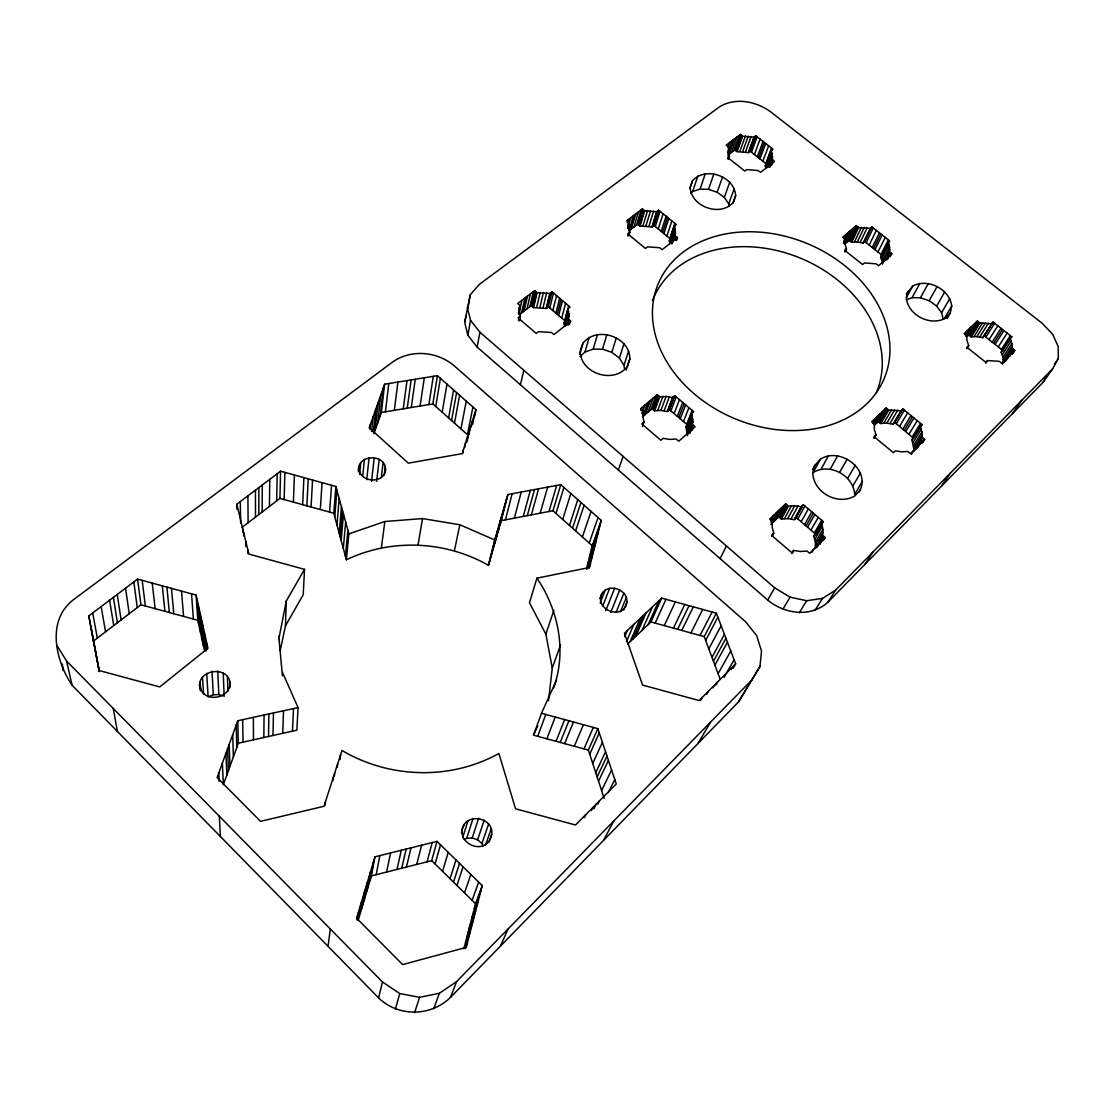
<?xml version="1.0" encoding="UTF-8"?>
<svg xmlns="http://www.w3.org/2000/svg" width="1114" height="1114" viewBox="0 0 1114 1114"><rect width="100%" height="100%" fill="white"/><g stroke="black" fill="none" stroke-linecap="round" stroke-linejoin="round"><path stroke-width="1.5" d="M200.395 690.61C192.987 667.982 233.954 663.693 229.79 687.756M258.81 514.557L258.88 487.556M262.138 512.022L262.291 484.98M263.837 737.538L264.06 715.007M269.421 506.452L269.769 479.34M1003.63 362.496L1012.236 348.501L1011.916 343.53L1010.078 338.461L1011.804 336.776L993.145 322.127L991.418 323.798L979.86 323.004L977.368 321.055L964.223 333.587L966.729 335.565L966.966 340.536L968.734 345.632L966.743 348.654M268.53 736.493L268.892 713.949M1003.241 362.189L1002.948 357.232L1001.152 352.219L1010.356 338.196M276.662 500.91L277.205 473.728M272.986 735.505L273.473 712.946M241.961 527.451L279.934 498.404L280.575 471.18L335.871 486.47L348.877 533.857L346.398 559.771C391.362 538.285 445.266 540.722 488.475 565.327L507.928 494.505L560.788 484.66L601.254 520.391L589.487 567.472L536.948 578.166L529.47 602.702L545.86 634.158L552.266 668.066L548.506 700.734M278.695 639.603L286.298 601.017L304.526 569.351L248.868 554.09L236.822 504.21L280.575 471.18M284.14 499.559L284.892 472.378M534.678 290.629L517.648 303.565L520.057 305.626L519.361 310.792L520.377 316.098L518.066 317.852L536.238 333.448L538.535 331.652L551.472 332.487L553.909 334.576L570.8 321.319L568.363 319.258L568.948 314.092L567.862 308.829L570.09 307.088L552.071 291.826L549.829 293.539L546.18 308.467L533.592 307.631L531.225 305.612L534.678 290.629L537.073 292.662L549.829 293.539M282.427 675.836L278.779 636.15M280.241 650.451L285.463 625.831L286.298 601.017M282.733 733.332L283.513 710.76M293.4 502.122L294.416 475.01M302.66 504.67L303.913 477.641M292.453 731.16L293.511 708.574M911.266 454.428L922.1 437.37L921.946 431.967L920.192 426.495L922.086 424.643L902.841 408.977L900.947 410.815L888.694 410.105L886.131 408.002L871.691 421.788L874.267 423.905L874.309 429.308L875.994 434.822L874.267 437.788M306.865 505.826L308.23 478.825M920.192 426.495L911.948 439.807L914.19 450.933M304.526 569.351L303.217 594.723L285.463 625.831M282.538 672.494L298.051 707.585L296.853 730.185L238.312 743.205L223.371 784.702L222.368 763.146M311.071 506.995L312.561 480.023M320.317 509.544L322.057 482.654M885.184 260.662C889 255.343 891.534 248.575 887.955 242.49L889.738 240.93L871.9 226.922L870.104 228.467L858.629 227.562L856.248 225.696L842.574 237.296L844.969 239.19L844.955 243.869L846.473 248.687L845.094 251.611M329.563 512.092L331.554 485.272M346.398 559.771L333.768 513.248L335.871 486.47M334.757 516.938L336.901 490.216M336.971 525.056L339.171 498.501M815.754 548.394L815.337 548.046C820.628 540.986 825.822 532.297 821.171 523.594L823.26 521.547L803.403 504.739L801.314 506.759L794.226 519.639L787.709 518.595L781.374 519.054L778.77 516.84L785.649 503.904L788.294 506.146L794.714 505.686L801.314 506.759M339.185 533.23L341.455 506.828M815.337 548.046L815.406 542.198L813.791 536.307L821.491 523.274M340.202 536.962L342.499 510.63M341.163 540.513L343.488 514.236M343.293 548.325L345.674 522.201M345.424 556.178L347.874 530.208M325.121 805.13L325.469 801.718M358.499 471.793C355.867 453.663 387.031 453.106 385.583 470.818C382.45 485.272 357.302 481.596 359.014 466.71M759.971 666.478L761.503 651.049L756.657 635.579L745.712 621.891L453.44 365.141C436.563 351.453 411.553 349.253 393.284 361.521L74.359 599.053C45.953 619.621 55.38 660.435 72.076 685.235L378.607 997.893C398.269 1017.11 430.979 1016.65 450.46 997.392L738.415 702.029L759.971 666.478L738.415 702.029M359.641 474.397L360.839 462.533M362.677 476.305L364.445 459.344M369.932 429.196L370.461 424.309M332.961 780.58L333.309 777.363M334.325 776.374L334.673 773.13M371.547 431.452L373.134 416.733M366.715 479.744L369.11 457.673M373.274 432.204L375.794 409.2M376.992 405.788L373.914 433.764L381.364 412.486L384.622 384.205L437.412 375.669L475.943 409.701L474.634 416.19M337.291 767.128L337.653 763.856M375.084 430.422L378.203 402.391M377.646 423.083L380.821 394.955M371.547 481.387L374.234 457.631M340.062 759.609L340.619 754.651M553.63 687.965C566.817 651.244 558.574 610.012 536.948 578.166M380.208 415.787L383.439 387.547M376.616 481.332L379.22 459.302M385.43 411.804L388.786 383.536M769.328 167.197L772.531 157.394L771.069 150.641L772.921 149.192L755.835 135.783L753.969 137.203L748.33 152.604L737.092 151.643L734.836 149.875L740.323 134.418L742.606 136.214L753.969 137.203M381.28 477.669L383.146 462.463M384.26 474.898L385.305 466.474M394.328 410.328L397.921 382.06M328.059 946.343L330.315 928.992M381.42 547.531L384.845 521.519L422.512 518.581L459.831 524.764L494.783 539.97L488.475 565.327M403.212 408.838L407.014 380.584M407.237 408.17L411.15 379.916M689.441 432.302L692.922 421.941L691.516 413.573L693.674 411.693L674.778 395.679L672.605 397.531L667.314 411.512L660.894 410.439L654.586 410.788L652.108 408.671L657.204 394.648L659.725 396.793L666.102 396.445L672.605 397.531M411.261 407.501L415.271 379.247M420.075 406.025L424.309 377.785M673.107 241.724L675.474 233.355L674.221 226.086L676.254 224.499L658.694 210.212L656.661 211.771L651.927 226.991L640.035 226.086L637.737 224.193L642.305 208.931L644.644 210.838L656.661 211.771M428.876 404.563L433.332 376.323M657.204 394.648L640.675 408.685L643.196 410.843L642.764 416.358L644.031 421.997L642.374 426.606M472.907 407.028L467.42 434.655L432.859 403.895L437.412 375.669M435.769 406.485L440.406 378.314M418.112 544.537L422.512 518.581M442.188 412.194L446.993 384.121M356.953 919.76L358.067 913.313M361.27 902.619L358.109 920.582L371.435 875.883L374.958 856.833L436.994 841.376L482.251 885.574L466.223 947.387L402.627 964.599L356.605 918.201L374.958 856.833M464.649 322.308L470.233 294.848L479.229 284.446L719.212 107.028C735.143 97.057 755.765 101.165 770.387 111.637L1042.217 323.283L1052.702 334.339L1058.189 346.579L1058.3 358.569L1052.619 368.831L1043.108 382.297L827.841 602.27C810.825 617.797 784.479 614.009 767.713 600.07L477.112 347.039L467.824 335.203L464.649 322.308L466.098 316.125M467.852 308.258L470.233 294.848M448.622 417.917L453.593 389.956M642.305 208.931L626.806 220.697L629.159 222.619L628.714 227.381L629.883 232.283L628.658 235.569M361.201 910.222L364.445 892.008M362.593 905.529L365.879 887.204M363.986 900.864L367.314 882.413M451.546 420.521L456.601 392.615M467.824 335.203L470.526 320.303L467.309 307.311M367.035 890.629L370.433 871.942M370.057 880.478L373.552 861.54M454.484 423.139L459.609 395.275M460.945 428.89L466.251 401.137M477.112 347.039L479.953 332.237L470.526 320.303M376.184 874.685L379.846 855.622M462.644 453.509L463.313 450.14M464.691 447.577L465.708 442.495M466.71 441.701L468.075 434.906M467.1 441.687L469.147 431.466M468.924 434.474L470.219 428.041M471.264 426.982L472.559 420.535M472.601 424.406L474.884 413.071M947.011 318.534L950.298 312.923L951.746 305.96C949.393 288.902 927.934 278.054 912.742 286.02L906.323 294.054M386.628 872.053L390.596 852.934M454.456 550.497L459.831 524.764M518.581 310.277L519.305 306.963M518.4 313.145L520.057 305.626M518.637 314.092L519.361 310.792M518.985 313.591L521.923 300.307M518.483 320.275L519.221 316.975M519.277 319.662L520.015 316.362M519.263 321.041L520.377 316.098M397.016 869.421L401.305 850.274M521.519 313.034L524.861 298.079M522.828 312.031L526.184 297.076M524.151 311.015L527.521 296.059M527.033 308.815L530.445 293.845M858.838 492.346C872.457 470.554 840.081 446.268 820.391 459.205L814.821 465.36L812.44 469.76M907.854 291.2L906.281 298.12C908.383 315.415 930.246 326.458 945.494 318.214L950.298 312.923M529.916 306.615L533.355 291.631M371.435 875.883L401.736 868.238L406.15 849.063M531.587 305.918L535.054 290.949M532.408 306.615L535.876 291.645M533.216 307.311L536.697 292.341M533.592 307.631L537.073 292.662M536.697 307.339L540.22 292.383M520.419 384.734L523.845 370.294M406.429 867.04L410.996 847.851M539.872 307.38L543.423 292.425M543.047 307.756L546.64 292.815M546.528 308.202L550.177 293.274M378.607 997.893L382.492 981.991L66.589 661.048L57.26 645.981M547.294 307.617L550.943 292.676M548.06 307.032L552.071 291.826M549.787 307.937L553.477 293.01M489.478 561.874L495.8 536.461M491.664 554.299L498.028 528.76M493.836 546.779L500.242 521.115M552.836 310.528L556.568 295.628M814.821 465.36L812.802 473.45C813.819 492.931 838.41 506.007 855.079 495.758L860.565 489.464M494.811 543.381L501.244 517.648M495.855 539.789L502.289 514.014M498.111 531.949L504.6 506.034M500.367 524.137L506.898 498.097M601.254 520.391L592.3 545.776L586.549 568.711L595.419 543.716M555.9 313.131L559.66 298.246M416.747 864.436L421.621 845.206M557.279 314.315L561.066 299.443M505.45 519.834L512.106 493.739M558.671 315.499L562.473 300.641M561.735 318.103L565.578 303.259M482.251 885.574L475.553 903.719L463.856 948.724L470.289 931.694M568.613 311.447L564.728 326.221L563.976 323.631L567.862 308.829M564.325 323.352L568.683 305.89M566.385 317.824L563.976 323.631M514.376 518.135L521.241 492.026M565.912 325.567L568.948 314.092M566.706 324.884L568.864 316.696M567.444 324.48L568.753 319.579M568.279 325.191L569.588 320.289M569.546 324.271L570.424 320.999M427.038 861.846L432.204 842.574M523.26 516.436L530.361 490.327M401.736 868.238L431.689 860.662L436.994 841.376M527.298 515.657L534.497 489.561M531.322 514.891L538.619 488.781M435.087 864.004L440.503 844.802M579.781 354.461L582.97 343.168C596.547 325.594 629.939 336.512 629.856 358.903L626.193 370.043M395.359 1009.131L399.787 993.563L382.492 981.991M580.088 356.564L584.975 352.038L589.153 337.472M540.151 513.206L547.67 487.097M494.783 539.97L507.928 494.505M627.14 222.814L628.031 219.764M627.906 225.362L628.783 222.327M627.823 227.186L629.159 222.619M627.586 228.398L630.705 217.731M584.975 352.038L593.205 349.155L597.48 334.59M633.365 215.712L628.895 230.96L637.737 224.193M627.934 236.112L628.825 233.091M630.092 230.041L634.576 214.793M631.29 229.122L635.788 213.874M548.951 511.521L556.694 485.412M442.578 871.357L448.232 852.349M633.922 227.117L638.447 211.855M636.54 225.098L641.093 209.836M638.085 224.485L642.667 209.223M501.384 520.614L552.948 510.755L560.788 484.66M638.879 225.139L643.474 209.878M593.205 349.155L602.493 349.197L606.879 334.66M639.687 225.794L644.282 210.532M640.035 226.086L644.644 210.838M642.959 225.85L647.582 210.602M555.997 513.47L563.921 487.431M645.939 225.919L650.604 210.685M461.558 833.258C462.407 808.75 500.632 817.913 489.923 839.705C480.969 855.691 454.512 841.042 464.078 825.098M648.933 226.309L653.639 211.075M627.015 602.047L625.622 606.545C617.671 619.579 594.472 607.478 601.852 593.623C608.801 582.803 627.669 589.431 627.015 602.047L623.715 609.999M624.439 368.511L623.965 365.364L619.398 358.109L611.809 352.33L616.307 337.834M475.943 409.701L462.226 453.621L408.309 463.173L369.235 427.762L384.622 384.205M652.233 226.755L656.982 211.535M652.929 226.212L657.678 210.992M653.626 225.682L658.388 210.449M462.797 837.31L467.936 820.893M651.927 226.991L653.946 225.432L658.694 210.212M450.098 878.737L455.988 859.924M562.723 519.458L570.841 493.53M655.297 226.546L660.073 211.326M658.263 228.969L663.081 213.777M735.672 195.493L733.611 202.024C720.981 217.383 691.167 207.134 690.207 187.43L692.407 180.941C705.148 165.958 734.391 176.012 735.672 195.493L732.887 203.068M619.398 358.109L623.993 343.655M464.246 839.441L466.71 838.299L473.004 818.553M661.243 231.406L666.088 216.227M453.523 882.093L459.525 863.378M662.593 232.506L667.467 217.341M569.477 525.46L577.776 499.657M663.944 233.62L668.832 218.455M623.965 365.364L628.63 350.98M666.924 236.057L671.853 220.92M414.547 1012.765L419.588 997.322L439.348 993.312L456.573 981.601L751.769 680M572.554 528.189L580.937 502.456M466.71 838.299L472.183 837.979L478.644 818.247M456.949 885.463L463.062 866.831M674.875 223.385L669.918 238.493L653.946 225.432M675.028 228.509L670.057 243.59L669.263 241.181L674.221 226.086M669.57 240.93L674.541 225.836M670.767 238.883L673.246 231.336M674.235 228.314L675.237 225.293M575.618 530.932L584.098 505.255M671.464 243.005L675.446 230.946M689.872 188.6L692.407 180.941M671.979 243.896L675.474 233.355M673.984 240.527L675.474 236.015M675.293 239.677L676.295 236.669M676.101 240.346L677.103 237.338M676.477 240.652L677.479 237.644L675.112 235.708M690.555 193.376L692.699 191.469L697.81 176.137M545.86 634.158L553.867 610.263M483.156 845.902L481.916 843.493L477.6 839.789L484.214 820.113M629.856 358.903L627.266 366.506C613.842 384.567 579.74 373.399 580.241 350.715L582.97 343.168M692.699 191.469L700.079 189.129L705.273 173.798M582.399 536.962L591.074 511.41M464.51 892.885L470.86 874.448M481.916 843.493L488.656 823.9M700.079 189.129L708.546 189.352L713.837 174.035M589.209 543.019L598.065 517.578M728.11 147.104L729.726 142.467M727.832 152.966L732.163 140.629M485.523 845.066L491.218 828.844M733.277 139.779L727.846 155.222L734.836 149.875M728.946 154.386L734.377 138.944M618.34 470.011L623.13 456.406M728.124 159.246L729.21 156.169M728.431 159.01L729.503 155.946L728.236 151.393L728.459 146.978L726.175 145.168L740.323 134.418M729.28 206.536L728.737 203.792L724.295 197.401L717.165 192.249L722.554 176.973M731.355 152.534L736.8 137.106M591.409 549.327L600.349 524.012M640.87 410.676L641.97 407.571M589.431 557.181L598.357 532.005M733.75 150.71L739.223 135.254M488.851 842.379L491.706 834.316M587.454 565.09L596.338 540.039M735.198 150.153L740.685 134.71M642.068 412.904L644.825 405.148M586.744 569.212L594.5 547.406M642.096 413.935L643.196 410.843M735.964 150.766L741.464 135.323M552.266 668.066L560.537 644.853M588.053 567.931L592.467 555.538M736.744 151.379L742.244 135.936M737.092 151.643L742.606 136.214M647.68 402.739L642.681 416.706L652.108 408.671M588.777 568.349L590.434 563.726M643.962 415.619L648.961 401.639M645.243 414.533L650.256 400.539M739.835 151.462L745.377 136.033M724.295 197.401L729.767 182.181M642.569 425.367L643.683 422.29M648.042 412.138L653.096 398.144M472.099 900.335L478.686 882.093M742.648 151.56L748.218 136.131M433.722 1008.811L439.348 993.312M650.841 409.743L655.923 395.735M298.051 707.585L237.783 720.744L217.133 777.572L260.551 821.352L323.993 806.285L341.97 750.488C389.594 778.547 450.376 780.441 498.891 753.468L515.545 808.806L575.492 824.987L616.251 783.964L597.856 728.64L541.474 713.294L533.522 735.17L588.345 750.07L604.15 798.306M745.489 151.936L751.087 136.535M652.498 408.991L657.594 394.983M653.347 409.729L658.458 395.721M728.737 203.792L734.265 188.614M654.21 410.453L659.321 396.459M748.622 152.381L754.262 136.98M654.586 410.788L659.725 396.793M749.262 151.894L754.902 136.493M749.903 151.407L755.543 136.005M748.33 152.604L750.182 151.184L755.835 135.783M751.504 152.228L757.158 136.827M657.706 410.425L662.872 396.431M537.7 736.312L545.776 714.464M474.355 908.342L481.025 890.309M754.401 154.512L760.096 139.125M471.695 918.577L478.296 900.78M660.894 410.439L666.102 396.445M757.297 156.796L763.034 141.436M469.022 928.867L475.567 911.336M467.796 933.574L474.313 916.154M758.606 157.826L764.357 142.481M664.111 410.788L669.361 396.821M466.571 938.294L473.06 921M759.929 158.87L765.694 143.525M667.648 411.219L672.94 397.252M668.4 410.579L673.692 396.612M762.839 161.168L768.646 145.837M669.138 409.938L674.43 395.971M667.314 411.512L669.472 409.646L674.778 395.679M465.179 948.571L467.504 942.472M670.92 410.885L676.254 396.918M765.736 163.452L771.584 148.148M600.014 598.441L601.852 593.623M771.918 152.897L766.056 168.186L765.221 165.944L771.069 150.641M765.513 165.721L771.361 150.418M546.877 738.805L555.218 717.026M767.309 162.157L771.988 149.917M600.209 603.036L605.153 590.169M767.713 167.379L772.406 155.166M768.994 166.557L772.531 157.394M674.123 413.6L679.484 399.661M769.913 167.17L772.629 159.859M771.654 165.053L773.422 160.472M450.46 997.392L456.573 981.601M602.73 606.016L609.609 588.317M677.312 416.33L682.729 402.419M678.774 417.569L684.205 403.672M680.236 418.808L685.681 404.911M605.779 610.709L614.649 588.178M556.053 741.297L564.645 719.602M683.439 421.538L688.939 407.668M610.737 612.366L619.732 589.891M686.656 424.267L692.198 410.425M692.922 421.941L687.338 435.699L685.973 427.386L691.516 413.573M686.308 427.094L691.85 413.28M692.602 412.626L685.973 427.386M560.217 742.439L568.934 720.772M686.837 430.143L692.393 416.358M687.296 432.928L692.866 419.156M616.07 612.408L623.868 593.191M690.457 431.118L692.936 425.019M689.789 433.457L691.014 430.422M691.947 430.338L693.813 425.757M564.617 743.623L573.459 721.997M620.456 611.781L626.36 597.41M574.295 746.255L583.402 724.713M624.731 636.665L627.391 630.454M626.444 641.511L633.866 624.341M630.051 641.789L640.299 618.284M583.959 748.886L593.344 727.414M632.891 639.088L643.224 615.527M635.732 636.386L646.12 612.797M500.478 946.078L508.012 929.048M588.345 750.07L597.856 728.64M641.956 630.482L652.498 606.782M589.71 754.248L599.276 732.901M648.153 624.606L658.82 600.822M533.522 735.17L537.756 725.827M627.53 644.171L650.952 621.946L661.688 598.121L716.386 613.215L735.644 663.805L733.082 668.275M541.474 713.294L556.582 679.916M655.129 623.088L665.963 599.304M592.732 763.438L602.409 742.314M843.952 238.8L846.013 234.386M664.292 625.608L675.376 601.894M843.59 242.128L844.969 239.19M595.753 772.684L605.543 751.769M843.549 242.671L848.367 232.38M843.925 243.242L849.439 231.475M844.301 243.813L850.511 230.57M852.851 228.579L845.93 243.298L849.314 240.415L856.248 225.696M848.255 241.32L855.19 226.602M849.676 240.708L856.624 225.989M844.802 251.861L846.18 248.937M597.146 776.904L606.977 756.086M850.483 241.348L857.446 226.629M851.291 241.989L858.253 227.27M849.314 240.415L851.653 242.281L858.629 227.562M851.653 242.281L854.396 242.03L861.401 227.326M598.524 781.137L608.425 760.402M854.396 242.03L857.237 242.1L864.269 227.409M673.441 628.129L684.776 604.498M857.237 242.1L860.105 242.476L867.179 227.785M584.363 817.606L585.825 814.585M860.105 242.476L863.002 243.144L870.382 228.217M863.893 242.379L870.995 227.688M864.506 241.849L871.9 226.922M650.952 621.946L677.604 629.285L689.051 605.668M866.163 242.685L873.292 228.008M591.395 810.532L592.871 807.497M601.588 790.48L611.6 769.969M869.185 245.066L876.356 230.417M593.818 808.861L596.06 804.294M681.768 630.427L693.326 606.852M597.731 804.141L599.235 801.091M872.206 247.461L879.419 232.826M720.117 558.629L726.37 545.957M873.585 248.547L880.812 233.912M874.963 249.633L882.204 235.012M608.286 792.625L614.803 779.577M877.985 252.015L885.268 237.421M690.917 632.947L702.725 609.442M881.021 254.41L888.345 239.83M889.529 247.28L882.177 261.804L880.631 257.055L888.234 242.253M888.109 243.172L880.631 257.055M884.321 251.374L889.459 241.181M882.121 255.747L887.538 245.303M881.578 259.423L888.93 244.885M882.399 264.157L889.766 249.647M886.298 259.506L889.989 252.251M887.176 259.701L888.652 256.805M887.858 258.699L890.81 252.906M890.156 256.457L891.646 253.56M700.065 635.453L712.125 612.032M720.243 679.387L704.229 636.609L716.386 613.215M705.663 640.425L717.876 617.114M770.693 521.004L773.701 515.295M771.166 522.689L776.458 512.663M603.565 840.346L613.8 820.962M771.654 522.939L777.697 511.479M772.127 523.19L778.951 510.296M774.843 520.6L781.68 507.678M777.544 518.01L784.409 505.074M708.81 648.863L721.148 625.72M779.173 517.188L786.066 504.252M780.065 517.954L786.971 505.018M780.956 518.706L787.876 505.798M771.891 536.433L773.408 533.606M772.225 536.113L773.743 533.286L772.183 527.284L772.35 521.394L769.69 519.124L785.649 503.904M781.374 519.054L788.294 506.146M784.493 518.637L791.455 505.728M906.559 297.424L912.742 286.02M711.985 657.344L724.448 634.367M787.709 518.595L794.714 505.686M820.391 459.205L813.206 472.447C829.596 462.589 853.449 475.316 854.675 494.324L862.417 481.332M790.968 518.929L798.014 506.034M713.433 661.215L725.938 638.308M906.42 299.763L912.074 297.689L919.872 283.416M821.046 469.259L828.329 456.002M794.547 519.333L801.634 506.438M795.257 518.637L802.359 505.742M714.882 665.086L727.456 642.263M795.981 517.954L803.403 504.739M797.819 518.929L804.949 506.048M912.074 297.689L920.429 297.786L928.31 283.541M1043.108 382.297L1047.16 375.014M700.414 700.539L702.029 697.629M830.209 469.161L837.589 455.918M801.175 521.784L808.36 508.931M718.098 673.65L730.784 651.008M706.736 694.161L708.379 691.251M920.429 297.786L929.16 300.724L937.139 286.521M804.531 524.638L811.758 511.813M713.03 687.825L714.687 684.887M715.884 684.957L717.541 682.019M806.063 525.947L813.317 513.122M791.859 553.561L793.433 550.776M792.193 553.226L793.767 550.441L800.479 551.514L806.982 550.998L809.669 553.31L825.432 537.714L822.759 535.43M807.594 527.242L814.863 514.445M839.664 472.336L847.169 459.149M767.713 600.07L774.676 587.844L479.953 332.237M724.1 677.312L734.126 659.794M943.14 318.576L941.581 312.783L936.637 306.085L944.728 291.924M731.132 669.598L732.845 666.632M810.964 530.111L818.275 517.328M872.749 422.805L875.326 418.321M873.515 423.431L877.804 415.954M873.78 423.849L878.932 414.868M874.03 424.281L880.06 413.795M882.539 411.428L874.769 424.921L878.333 421.51L886.131 408.002M877.219 422.582L885.017 409.075M814.334 532.979L821.7 520.238M941.581 312.783L949.727 298.677M878.723 421.844L886.535 408.337M879.587 422.554L887.412 409.047M814.835 535.291L822.216 522.577M847.657 478.352L855.274 465.22M815.545 534.595L822.926 521.867M816.687 532.868L823.26 521.547M880.464 423.264L888.29 409.771M878.333 421.51L880.854 423.585L888.694 410.105M814.807 539.246L822.202 526.546M873.961 438.081L875.688 435.114M944.352 318.618L951.746 305.96M880.854 423.585L883.778 423.236L891.66 409.743M815.406 542.198L822.814 529.54M698.032 743.442L710.495 722.151M883.778 423.236L886.8 423.236L894.709 409.757M815.587 545.15L822.995 532.506M812.009 552.168L813.638 549.383M816.576 546.988L823.176 535.792M852.795 485.996L860.495 472.935M817.175 547.044L818.818 544.259M886.8 423.236L889.877 423.585L897.814 410.105M819.96 543.576L824.095 536.572M819.862 544.384L821.519 541.585M823.357 540.151L825.014 537.352M782.864 609.288L790.049 597.174L806.703 600.711L822.55 598.371L835.57 590.155L1052.619 368.831M889.877 423.585L892.968 424.267L901.24 410.523M893.901 423.362L901.894 409.896M894.556 422.735L902.841 408.977M896.324 423.654L904.345 410.203M899.583 426.314L907.645 412.89M902.841 428.987L910.946 415.578M904.317 430.199L912.45 416.803M905.793 431.41L913.953 418.029M964.989 334.59L967.537 330.426M965.56 335.217L969.793 328.268M965.727 335.634L970.823 327.293M965.908 336.038L971.854 326.318M966.451 336.679L974.096 324.16M976.351 322.016L967.829 335.941L977.368 321.055M969.222 335.272L977.758 321.361M799.295 612.77L806.703 600.711M909.066 434.084L917.254 420.716M970.071 335.941L978.607 322.03M970.907 336.609L979.471 322.698M968.846 334.966L971.297 336.915L979.86 323.004M912.338 436.744L920.568 423.417M971.297 336.915L974.04 336.623L982.632 322.712M912.241 439.515L920.484 426.202M922.086 424.643L913.522 438.248L894.848 422.457L892.968 424.267M974.04 336.623L976.881 336.651L985.514 322.754M912.993 442.509L921.264 429.224M976.881 336.651L979.791 336.999L988.452 323.116M913.661 445.238L921.946 431.967M913.926 447.939L922.225 434.697M979.791 336.999L982.729 337.681L992.282 322.963M984.177 336.275L992.88 322.392M982.729 337.681L993.145 322.127M916.042 447.995L922.503 437.705M914.636 450.543L916.474 447.619M985.89 337.152L994.607 323.269M915.75 449.443L917.588 446.519M814.961 610.43L822.55 598.371M916.864 448.343L918.702 445.419M917.852 447.243L923.395 438.429M921.738 443.525L924.286 439.167M922.838 442.425L924.69 439.487L922.1 437.37M989.037 339.645L997.796 325.789M992.198 342.137L1000.999 328.296M827.841 602.27L835.57 590.155M993.632 343.265L1002.461 329.438M995.081 344.393L1003.923 330.593M985.793 363.289L987.547 360.56L999.258 361.312L1001.792 363.303L1014.757 350.492L1012.236 348.501M998.241 346.9L1007.126 333.114M1001.416 349.392L1010.342 335.634M1002.001 351.37L1011.804 336.776M864.77 564.533L872.847 552.14M1002.224 354.725L1011.192 340.981M1002.948 357.232L1011.916 343.53M1003.282 359.738L1012.278 346.036M1002.363 364.167L1012.64 348.807M1004.591 361.966L1007.279 357.873M1005.608 360.964L1008.295 356.87M1007.516 358.597L1013.503 349.49M1009.73 356.41L1011.54 353.681M1011.651 354.28L1014.367 350.172M1011.944 354.21L1013.754 351.481M1012.946 353.222L1014.757 350.492M941.483 486.15L950.214 473.241M1012.529 413.559L1021.817 400.232M1054.485 363.972L1058.3 358.569M735.644 663.805L699.132 700.553L642.597 685.082L624.439 633.239L661.688 598.121M924.69 439.487L910.43 453.593L907.826 451.462L901.741 451.852L895.405 450.794L893.456 452.688L874.044 436.702L875.994 434.822M813.791 536.307L815.866 534.274L796.301 517.634L794.226 519.639M911.948 439.807L912.881 438.888M1001.152 352.219L1002.851 350.534L984.456 336.024M793.767 550.441L791.622 552.544L771.584 535.361L773.743 533.286M987.547 360.56L985.779 362.287L966.952 347.345L968.734 345.632M770.888 524.36L778.77 516.84M863.002 243.144L864.784 241.599L882.399 255.496M644.031 421.997L641.789 423.905L660.867 440.267L663.095 438.331L669.695 439.417L676.156 439.027L678.718 441.228L695.094 426.843L692.532 424.671M846.473 248.687L844.621 250.274L862.626 264.547L864.464 262.946L876.077 263.809L878.5 265.731L892.022 253.853L889.613 251.959M669.263 241.181L670.266 240.387M765.221 165.944L766.14 165.22M677.479 237.644L662.12 249.689L659.739 247.74L647.554 246.835L645.479 248.464L627.781 233.884L629.883 232.283M546.18 308.467L548.408 306.754L564.798 320.707M519.584 314.51L531.225 305.612M202.915 625.636L204.419 650.2L197.805 620.275L140.907 604.777L93.576 640.982L99.341 671.672L91.334 629.396M729.503 155.946L727.595 157.408L744.82 171.069L746.728 169.593L758.244 170.553L760.556 172.392L774.564 161.391L772.267 159.567M88.8 615.917L137.579 579.099L196.12 595.085L207.956 648.292L159.72 686.92L99.076 670.517L88.8 615.917L94.342 645.103M222.828 695.888L218.845 694.551L213.289 694.774L208.123 696.835L206.703 673.274M348.877 533.857L384.845 521.519M381.364 412.486L432.859 403.895M399.787 993.563L419.588 997.322M677.604 629.285L704.229 636.609M279.934 498.404L333.768 513.248M472.183 837.979L477.6 839.789M708.546 189.352L717.165 192.249M602.493 349.197L611.809 352.33M774.676 587.844L790.049 597.174M929.16 300.724L936.637 306.085M750.182 151.184L767.059 164.496M669.472 409.646L688.118 425.506M552.948 510.755L592.3 545.776M431.689 860.662L475.553 903.719M200.158 687.282C204.238 704.118 232.882 698.241 229.568 681.086M66.589 661.048L72.076 685.235M92.685 612.992L97.322 638.113M113.252 708.462L117.43 731.494M101.165 606.587L105.552 631.819M109.59 600.223L113.739 625.553M113.405 597.341L117.443 622.726M117.221 594.472L121.134 619.899M125.548 588.178L129.224 613.717M133.833 581.926L137.259 607.562M137.579 579.099L140.907 604.777M142.16 580.352L145.349 605.988M152.228 583.109L155.138 608.648M162.296 585.853L164.928 611.321M166.877 587.106L169.37 612.533M62.384 663.972L62.997 670.517M171.445 588.345L173.812 613.744M181.498 591.088L183.601 616.404M191.552 593.832L193.363 619.064M200.172 682.13L200.757 690.485M202.47 677.145L203.57 693.925M197.039 599.179L198.696 624.286M196.12 595.085L197.805 620.275M199.044 608.23L200.659 633.142M201.996 621.473L203.528 646.12M201.063 617.323L202.623 642.054M204.962 634.827L205.937 651.077M207.023 644.073L207.315 649.253M212.022 671.171L213.289 694.774M219.319 816.214L220.419 836.544M218.776 773.046L219.207 781.248M217.745 670.976L218.845 694.551M223.218 672.8L224.165 696.334M225.947 753.315L226.838 775.079M227.562 748.859L228.412 770.735M227.395 676.421L227.924 691.488M229.178 744.431L229.971 766.39M232.701 734.725L233.383 756.907M236.196 725.103L236.781 747.466M237.783 720.744L238.312 743.205M236.822 504.21L236.92 509.223M242.657 719.672L243.061 742.147M240.29 501.579L240.638 523.371M242.796 528.941L242.852 532.241M243.743 532.854L243.785 536.126M245.818 541.46L245.888 546.682M247.921 550.135L247.949 553.588M247.893 495.841L248.13 522.745M253.379 717.332L253.463 739.835M255.454 490.132L255.482 517.105M652.512 300.557A121.022 94.203 22.9 0 1 800.2 258.044A121.022 94.203 22.9 0 1 876.356 392.574M680.055 379.916A122.512 94.746 22.8 0 0 882.692 381.865A122.512 94.746 22.8 0 0 750.808 231.768A122.512 94.746 22.8 0 0 680.055 379.916"/></g></svg>
